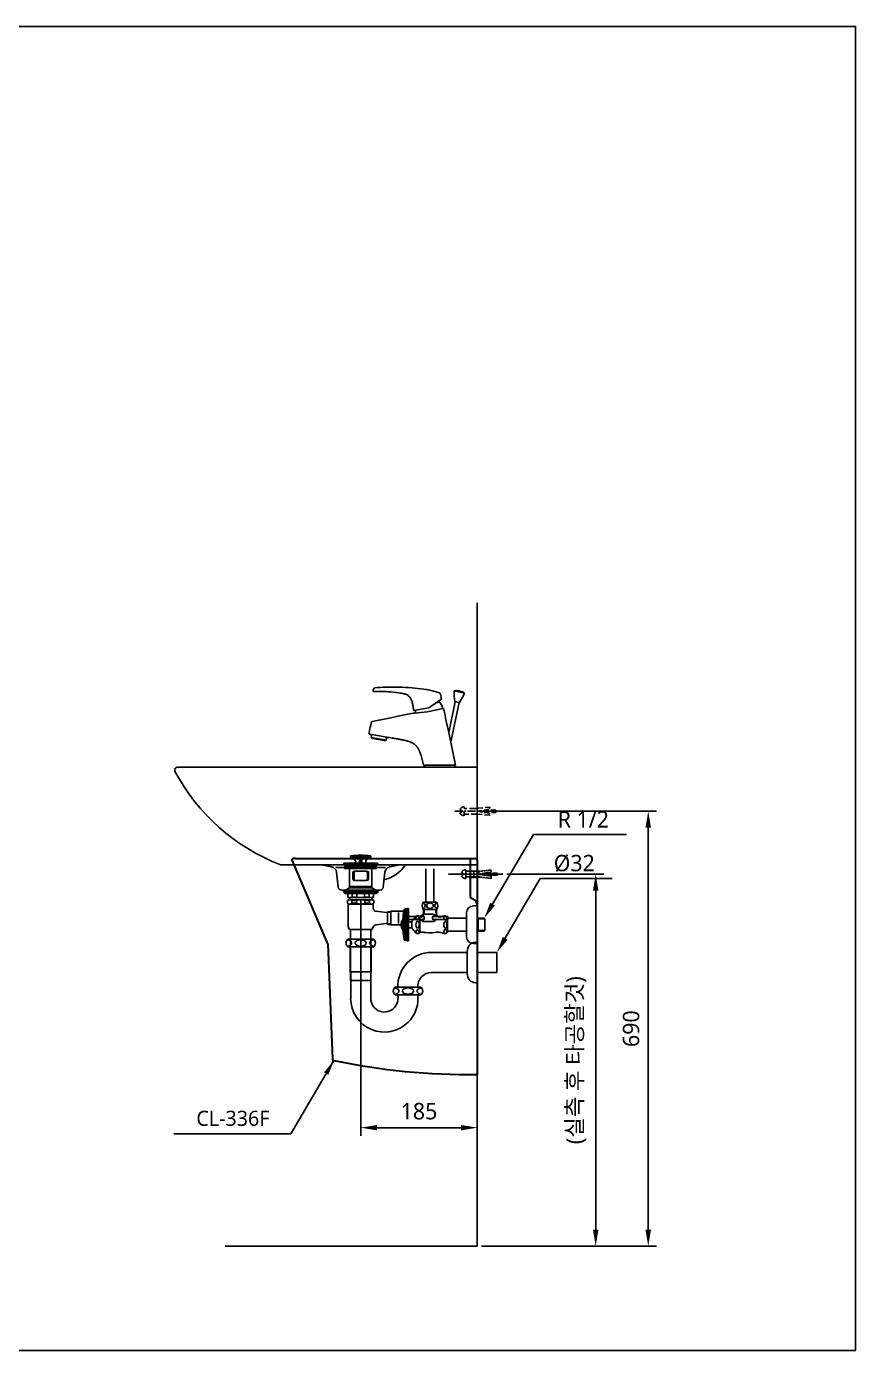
# Model space of a CAD drawing. Extents: x 7158 to 10258, y -6878 to -2578.
# Drawn here: x 8943 to 10258, y -4678 to -2578 of the extents above; entities that cross this region are included whole.
import ezdxf

# ---------------------------------------------------------------- set-up
doc = ezdxf.new("R2010")
doc.units = 0
doc.header["$LTSCALE"] = 20
doc.header["$MEASUREMENT"] = 0
for name, pattern in [('CENTER', [2, 1.25, -0.25, 0.25, -0.25]), ('CENTER2', [1.125, 0.75, -0.125, 0.125, -0.125]), ('HIDDEN2', [0.1875, 0.125, -0.0625])]:
    doc.linetypes.add(name, pattern=pattern)
doc.layers.get('0').update_dxf_attribs({"linetype": 'CONTINUOUS'})
doc.layers.get('DEFPOINTS').update_dxf_attribs({"linetype": 'CONTINUOUS'})
for name, color, linetype in [('1', 1, 'CONTINUOUS'), ('3', 3, 'CONTINUOUS'), ('4', 4, 'CONTINUOUS'), ('5', 5, 'CONTINUOUS'), ('6', 6, 'CONTINUOUS'), ('7', 7, 'CONTINUOUS')]:
    doc.layers.add(name, color=color, linetype=linetype)
doc.layers.add('c', color=4, linetype='CONTINUOUS', lineweight=30)
doc.styles.get("Standard").update_dxf_attribs({"font": 'NanumGothic.ttf'})
doc.dimstyles.get("Standard").update_dxf_attribs({"dimtxt": 2.5, "dimasz": 2, "dimexe": 2, "dimexo": 1, "dimgap": 1.5, "dimtad": 1, "dimdec": 0, "dimlfac": 10, "dimrnd": 0.5, "dimzin": 0, "dimdsep": 46, "dimtxsty": 'Standard', "dimcen": 0, "dimclrt": 2, "dimadec": 0, "dimazin": 0, "dimtfac": 1, "dimtdec": 0, "dimtmove": 0, "dimatfit": 3, "dimfxl": 1, "dimtolj": 1, "dimtzin": 0, "dimarcsym": 0})

# ---------------------------------------------------------------- blocks, each defined once
blk = doc.blocks.new('A$C0DEF28B4')
at = {"layer": '3'}
for p, q in [((12.5, 194.6), (11.3, 196.7)), ((11.4, 196.5), (27.5, 196.5)), ((27.5, 194.6), (12.5, 194.6)), ((15, 194.4), (25.7, 193.7)), ((19.2, 189.7), (16.5, 193.6)), ((27.5, 194.6), (25.7, 193.7)), ((25.7, 193.7), (25.7, 186)), ((27, 194.3), (26.5, 187.9)), ((43.6, 196.5), (27.5, 196.5)), ((27.5, 194.6), (29.2, 193.7)), ((27.5, 194.6), (42.5, 194.6)), ((28, 194.3), (28.4, 187.9)), ((40, 194.4), (29.2, 193.7)), ((29.2, 193.7), (29.2, 186)), ((35.8, 189.7), (38.5, 193.6)), ((42.5, 194.6), (43.7, 196.7)), ((0.5, 185.6), (0.5, 185)), ((0.5, 185), (2.6, 183.5)), ((0.5, 185), (27.5, 185)), ((10.2, 186), (0.9, 186)), ((2.2, 183.3), (2.2, 182)), ((2.2, 179), (2.2, 177.7)), ((8.5, 183.5), (2.4, 183.5)), ((27.5, 177.5), (2.4, 177.5)), ((27.5, 181.5), (2.7, 181.5)), ((27.5, 179.5), (2.7, 179.5)), ((8.5, 183.5), (27.5, 183.5)), ((10, 146.9), (10, 177.5)), ((27.5, 186), (10.2, 186)), ((15.1, 161), (15.1, 171)), ((16.9, 161), (16.9, 171)), ((17.1, 186), (18.6, 186.8)), ((27.5, 173.5), (17.6, 173.5)), ((26.5, 188), (27.5, 188)), ((26.8, 186), (26.5, 188)), ((28.4, 188), (27.5, 188)), ((27.5, 186), (44.8, 186)), ((54.5, 185), (27.5, 185)), ((46.5, 183.5), (27.5, 183.5)), ((27.5, 181.5), (52.3, 181.5)), ((27.5, 179.5), (52.3, 179.5)), ((27.5, 177.5), (52.6, 177.5)), ((27.5, 173.5), (37.4, 173.5)), ((28.2, 186), (28.4, 188)), ((37.9, 186), (36.4, 186.8)), ((38.1, 161), (38.1, 171)), ((39.9, 161), (39.9, 171)), ((44.8, 186), (54.1, 186)), ((45, 146.9), (45, 177.5)), ((46.5, 183.5), (52.6, 183.5)), ((54.5, 185), (52.4, 183.5)), ((52.8, 183.3), (52.8, 182)), ((52.8, 179), (52.8, 177.7)), ((54.5, 185.6), (54.5, 185)), ((10.7, 149), (10, 150.2)), ((10, 149), (27.5, 149)), ((10.7, 146.9), (10.7, 149)), ((27.5, 158.5), (17.6, 158.5)), ((27.5, 158.5), (37.4, 158.5)), ((45, 149), (27.5, 149)), ((44.3, 149), (45, 150.2)), ((44.3, 146.9), (44.3, 149)), ((10, 146.9), (0, 140.9)), ((0, 139.9), (0, 140.9)), ((0, 140.9), (27.5, 140.9)), ((10, 139.9), (0, 139.9)), ((1.8, 139.9), (1.8, 138.6)), ((2.3, 138.1), (7.3, 138.1)), ((6.8, 122.4), (6.8, 126.6)), ((7.3, 138.1), (7.3, 132)), ((7.3, 138.1), (27.5, 138.1)), ((8.3, 131.4), (7.3, 132)), ((8.3, 131.4), (9.7, 131.4)), ((9.7, 131.4), (27.5, 131.4)), ((10, 146.9), (27.5, 146.9)), ((45, 139.9), (10, 139.9)), ((10, 128), (10, 131.4)), ((10.1, 128), (27.3, 128)), ((13.5, 126.6), (13.5, 122.4)), ((13.5, 126.6), (20.9, 126.6)), ((14.1, 132), (14.1, 138.1)), ((14.1, 132), (21.5, 132)), ((20.9, 126.6), (20.9, 122.4)), ((21.5, 132), (21.5, 138.1)), ((45, 146.9), (27.5, 146.9)), ((55, 140.9), (27.5, 140.9)), ((47.7, 138.1), (27.5, 138.1)), ((45.3, 131.4), (27.5, 131.4)), ((44.9, 128), (27.7, 128)), ((33.5, 132), (33.5, 138.1)), ((40.9, 132), (33.5, 132)), ((41.5, 126.6), (34.1, 126.6)), ((34.1, 126.6), (34.1, 122.4)), ((40.9, 132), (40.9, 138.1)), ((41.5, 126.6), (41.5, 122.4)), ((45, 146.9), (55, 140.9)), ((45, 139.9), (55, 139.9)), ((45, 128), (45, 131.4)), ((46.7, 131.4), (45.3, 131.4)), ((46.7, 131.4), (47.7, 132)), ((52.7, 138.1), (47.7, 138.1)), ((47.7, 138.1), (47.7, 132)), ((48.2, 122.4), (48.2, 126.6)), ((53.2, 139.9), (53.2, 138.6)), ((55, 139.9), (55, 140.9)), ((7.5, 87.4), (7.5, 120)), ((27.5, 121), (8.5, 121)), ((13.5, 122.4), (20.9, 122.4)), ((44.9, 121), (27.5, 121)), ((41.5, 122.4), (34.1, 122.4)), ((44.3, 121), (44.9, 121)), ((44.9, 121), (45.3, 121)), ((46.5, 121), (45, 121)), ((47.5, 114.6), (47.5, 120)), ((52, 109.7), (68, 107.9)), ((70, 108.2), (75.1, 108.2)), ((70.2, 89.8), (70.2, 108.3)), ((71.5, 109), (71.5, 108.2)), ((75.2, 109), (71.5, 109)), ((75.1, 108.2), (75.1, 109.2)), ((75.1, 88.8), (75.1, 108.2)), ((75.9, 110), (101.1, 110)), ((87.5, 90.5), (87.5, 107.9)), ((102.6, 108.5), (102.6, 102.7)), ((51.4, 88.3), (68, 90.1)), ((70.2, 89.8), (75.1, 89.8)), ((71.5, 89), (71.5, 89.8)), ((75.2, 89), (71.5, 89)), ((101.1, 88), (75.9, 88)), ((102.6, 102.7), (102.6, 89.5)), ((9.5, 81), (27.5, 81)), ((11.6, 81), (11.6, 0)), ((45.5, 81), (27.5, 81)), ((43.4, 0), (43.4, 81)), ((11.6, 0), (43.4, 0))]:
    blk.add_line(p, q, dxfattribs=at)
for centre, radius, start, end in [((12.3, 196.5), 1.1, 97.3204, 169.4262), ((27.5, 78.6), 120, 90, 97.3204), ((14.9, 192.4), 2, 35.2023, 86.2618), ((17.6, 188.6), 2, 300, 35.2023), ((27.5, 78.6), 120, 82.6796, 90), ((37.4, 188.6), 2, 144.7977, 240), ((40.1, 192.4), 2, 93.7382, 144.7977), ((42.6, 196.5), 1.1, 10.5738, 82.6796), ((0.9, 185.6), 0.4, 90, 180), ((2.4, 183.3), 0.2, 90, 180), ((2.7, 182), 0.5, 180, 270), ((2.7, 179), 0.5, 90, 180), ((2.4, 177.7), 0.2, 180, 270), ((6, 180.5), 1, 270, 90), ((17.6, 171), 2.5, 90, 180), ((19.4, 171), 2.5, 90, 180), ((35.6, 171), 2.5, 0, 90), ((37.4, 171), 2.5, 0, 90), ((49, 180.5), 1, 90, 270), ((52.3, 182), 0.5, 270, 0), ((52.3, 179), 0.5, 0, 90), ((52.6, 183.3), 0.2, 0, 90), ((52.6, 177.7), 0.2, 270, 0), ((54.1, 185.6), 0.4, 0, 90), ((17.6, 161), 2.5, 180, 270), ((19.4, 161), 2.5, 180, 270), ((35.6, 161), 2.5, 270, 0), ((37.4, 161), 2.5, 270, 0), ((2.3, 138.6), 0.5, 180, 270), ((10.1, 123.3), 4.7, 43.9409, 136.0591), ((10.7, 141.6), 10.2, 250.5679, 289.4321), ((27, 114.4), 13.6, 89.0643, 116.6472), ((27.3, 160.9), 29.5, 258.5956, 270.3737), ((27.7, 160.9), 29.5, 269.6263, 281.4044), ((28, 114.4), 13.6, 63.3528, 90.9357), ((44.3, 141.6), 10.2, 250.5679, 289.4321), ((44.9, 123.3), 4.7, 43.9409, 136.0591), ((52.7, 138.6), 0.5, 270, 0), ((10.1, 125.7), 4.7, 223.9409, 316.0591), ((8.5, 120), 1, 90, 180), ((27, 134.6), 13.6, 243.3528, 270.9357), ((28, 134.6), 13.6, 269.0643, 296.6472), ((44.9, 125.7), 4.7, 223.9409, 316.0591), ((46.5, 120), 1, 0, 90), ((52.5, 114.6), 5, 180, 263.8845), ((68.4, 112.9), 5, 265.3322, 308.1927), ((75.9, 109.2), 0.8, 90, 180), ((101.1, 108.5), 1.5, 0, 90), ((20.5, 87.9), 13, 182.42, 212.3), ((34.5, 87.9), 13, 327.7, 345.0405), ((51.9, 83.3), 5, 96.1155, 165.0405), ((68.4, 85.1), 5, 51.8073, 94.6678), ((75.9, 88.8), 0.8, 180, 270), ((101.1, 89.5), 1.5, 270, 0)]:
    blk.add_arc(centre, radius, start, end, dxfattribs=at)
at = {"layer": '7', "extrusion": (0, 1, 0)}
blk.add_line((7, 143.4, -9.3), (48, 143.4, -9.3), dxfattribs=at)
blk.add_line((7, 143.4, -9.3), (48, 143.4, -9.3), dxfattribs=at)
blk = doc.blocks.new('A$C60C84702')
at = {"layer": '4'}
for p, q in [((6.7, 147.4), (2.4, 147.4)), ((6.7, 147.4), (2.4, 147.4)), ((22.9, 147.4), (6.7, 147.4)), ((22.9, 147.4), (6.7, 147.4)), ((22.9, 147.4), (39.2, 147.4)), ((22.9, 147.4), (39.2, 147.4)), ((39.2, 147.4), (43.5, 147.4)), ((39.2, 147.4), (43.5, 147.4)), ((2.8, 135.4), (2.4, 135.4)), ((2.8, 135.4), (22.9, 135.4)), ((6.1, 135.4), (6.1, 95.6)), ((43.1, 135.4), (22.9, 135.4)), ((39.7, 135.4), (39.7, 95.6)), ((43.1, 135.4), (43.5, 135.4)), ((6.1, 95.6), (22.9, 95.6)), ((7.1, 53.4), (7.1, 93.9)), ((39.7, 95.6), (22.9, 95.6)), ((38.8, 70.8), (38.8, 93.9)), ((38.8, 70.8), (38.8, 53.4)), ((81.6, 71.1), (77.3, 71.1)), ((97.9, 71.1), (81.6, 71.1)), ((97.9, 71.1), (97.9, 71.1)), ((98, 71.1), (97.9, 71.1)), ((98, 71.1), (114.3, 71.1)), ((114.3, 71.1), (118.6, 71.1)), ((77.7, 59.1), (97.9, 59.1)), ((81.1, 59.1), (81.1, 58.4)), ((82.1, 53.4), (82.1, 56.8)), ((118.2, 59.1), (98, 59.1)), ((113.8, 53.4), (113.8, 59.1))]:
    blk.add_line(p, q, dxfattribs=at)
for points in [[(8.7, 141.4, 0.155217), (8.1, 143.2, 0.106747), (6.1, 145.1, 0.073043), (3.3, 146.2, 0.028511), (1.6, 146.6, 0.059523)], [(1.6, 136.2, 0.028511), (3.3, 136.5, 0.073043), (6.1, 137.6, 0.106747), (8.1, 139.5, 0.155217), (8.7, 141.4, 0.155217)], [(14.7, 143.1, 0.32729), (14.7, 139.6, 0.106373), (16.7, 137.8, 0.071219), (19.4, 136.8, 0.057537), (22.9, 136.4, 0.057537)], [(22.9, 146.4, 0.057537), (19.4, 146, 0.071219), (16.7, 144.9, 0.106373), (14.7, 143.1, 0.159483)], [(22.9, 146.4, 0.057537), (19.4, 146, 0.071219), (16.7, 144.9, 0.106373), (14.7, 143.1, 0.159483)], [(22.9, 146.4, -0.057537), (26.5, 146, -0.071219), (29.2, 144.9, -0.106373), (31.2, 143.1, -0.159483)], [(22.9, 146.4, -0.057537), (26.5, 146, -0.071219), (29.2, 144.9, -0.106373), (31.2, 143.1, -0.159483)], [(31.2, 143.1, -0.32729), (31.2, 139.6, -0.106373), (29.2, 137.8, -0.071219), (26.5, 136.8, -0.057537), (22.9, 136.4, -0.057537)], [(37.1, 141.4, -0.155217), (37.7, 143.2, -0.106747), (39.8, 145.1, -0.073043), (42.5, 146.2, -0.028511), (44.3, 146.6, -0.059523)], [(44.3, 136.2, -0.028511), (42.5, 136.5, -0.073043), (39.8, 137.6, -0.106747), (37.7, 139.5, -0.155217), (37.1, 141.4, -0.155217)], [(83.7, 65.1, 0.155217), (83.1, 66.9, 0.106747), (81, 68.8, 0.073043), (78.2, 69.9, 0.028511), (76.5, 70.3, 0.059523)], [(76.5, 59.9, 0.028511), (78.2, 60.2, 0.073043), (81, 61.3, 0.106747), (83.1, 63.2, 0.155217), (83.7, 65.1, 0.155217)], [(89.6, 66.8, 0.32729), (89.6, 63.3, 0.106373), (91.6, 61.5, 0.071219), (94.3, 60.5, 0.057537), (97.9, 60.1, 0.057537)], [(97.9, 70.1, 0.05879), (94.3, 69.7, 0.071219), (91.6, 68.6, 0.106373), (89.6, 66.8, 0.159483)], [(97.9, 70.1, -0.05879), (101.6, 69.7, -0.071219), (104.3, 68.6, -0.106373), (106.3, 66.8, -0.159483)], [(106.3, 66.8, -0.32729), (106.3, 63.3, -0.106373), (104.3, 61.5, -0.071219), (101.6, 60.5, -0.057537), (98, 60.1, -0.057537)], [(112.2, 65.1, -0.155217), (112.8, 66.9, -0.106747), (114.9, 68.8, -0.073043), (117.6, 69.9, -0.028511), (119.4, 70.3, -0.059523)], [(119.4, 59.9, -0.028511), (117.6, 60.2, -0.073043), (114.9, 61.3, -0.106747), (112.8, 63.2, -0.155217), (112.2, 65.1, -0.155217)]]:
    blk.add_lwpolyline(points, format="xyb", dxfattribs=at)
for centre, radius, start, end in [((7.7, 141.4), 8, 131.4096, 228.5904), ((38.2, 141.4), 8, 311.4096, 48.5904), ((135.2, 72.9), 53.4, 90, 181.9326), ((7.1, 95.6), 1, 180, 238.7026), ((6.1, 93.9), 0.925, 0, 58.7026), ((39.7, 93.9), 0.925, 121.2974, 180), ((38.7, 95.6), 1, 301.2974, 0), ((135.2, 72.9), 21.6, 90, 184.7747), ((82.6, 65.1), 8, 131.4096, 228.5904), ((113.3, 65.1), 8, 311.4096, 48.5904), ((60.4, 53.4), 53.4, 180, 314.9403), ((60.4, 53.4), 21.6, 180, 320.796), ((60.4, 53.4), 21.6, 320.796, 0), ((65.1, 47.8), 19.2, 28.0637, 33.4561), ((60.4, 53.4), 53.4, 314.9403, 0)]:
    blk.add_arc(centre, radius, start, end, dxfattribs=at)
blk = doc.blocks.new('A$C7012546D')
at = {"layer": '4'}
for p, q in [((16, 65), (16, 0)), ((0, 49.9), (0, 32.5)), ((47.1, 48.4), (16, 48.4)), ((47.1, 16.6), (47.1, 48.4)), ((0, 15.1), (0, 32.5)), ((47.1, 16.6), (16, 16.6))]:
    blk.add_line(p, q, dxfattribs=at)
for centre, radius, start, end in [((11.3, 54.1), 10, 111.1927, 142.8035), ((17.5, 35), 30, 92.866, 109.0071), ((20, 49), 20, 146.2077, 177.4359), ((20, 16), 20, 182.5641, 213.7923), ((11.3, 10.9), 10, 217.1965, 248.8073), ((17.5, 30), 30, 250.9929, 267.134)]:
    blk.add_arc(centre, radius, start, end, dxfattribs=at)
blk = doc.blocks.new('A$C510B3A89')
at = {"layer": '1', "color": 7}
blk.add_line((87.4, 0), (136.2, 0), dxfattribs=at)
at = {"layer": '7'}
for p, q in [((114.8, 107.8), (94.8, 93.8)), ((114, 113), (114.3, 111)), ((138.2, 121.6), (135.2, 120.7)), ((151.3, 117.3), (135.2, 120.7)), ((138.2, 121.6), (138.2, 121.6)), ((148.9, 119.3), (149, 119.3)), ((149, 119.3), (151.3, 117.3)), ((94.8, 93.8), (71.3, 89.6)), ((112.1, 102.8), (106.2, 101.8)), ((112.4, 91.7), (117.7, 92.7)), ((136.9, 103.5), (126.6, 54.8)), ((142.8, 102.2), (129.6, 40.1)), ((143.4, 102.4), (136.3, 103.9)), ((136.7, 103.5), (137.9, 103.3)), ((141.8, 102.4), (137.9, 103.3)), ((141.8, 102.4), (142.9, 102.2)), ((4.4, 51.6), (3.5, 46.7)), ((4.4, 45.9), (3.5, 46.7)), ((27.1, 42.5), (3.5, 46.7)), ((28, 47.4), (4.4, 51.6)), ((4.4, 45.9), (6.1, 45.6)), ((24.3, 42.4), (6.1, 45.6)), ((23.9, 42.3), (6.5, 45.4)), ((24.3, 42.4), (26.1, 42.1)), ((26.1, 42.1), (27.1, 42.5)), ((28, 47.4), (27.1, 42.5)), ((28.5, 47.3), (28, 47.4)), ((126.6, 54.8), (137.2, 3)), ((86.4, 3), (86.3, 3.5)), ((87.4, 3), (87.4, 0)), ((136.2, 3), (136.2, 0))]:
    blk.add_line(p, q, dxfattribs=at)
at = {"layer": '7', "color": 7}
for p, q in [((86.4, 3), (115.5, 3)), ((115.5, 3), (137.2, 3))]:
    blk.add_line(p, q, dxfattribs=at)
at = {"layer": '7'}
for centre, radius, start, end in [((7.8, 121.4), 1.5, 154.2972, 270.8052), ((9.3, 124.4), 1.5, 93.6966, 151.3141), ((111.8, 115.8), 1.5, 12.9441, 66.1922), ((205.1, 117.1), 70, 177.0153, 190.8327), ((133.2, 71.8), 50, 71.7204, 84.2796), ((86, 142.4), 70, 325.1673, 338.9847), ((108.9, 87.5), 35, 175.6305, 182.5585), ((112.2, 102.3), 0.5, 34.0977, 100), ((83.6, 83), 35, 15.8809, 34.0977), ((116.7, 91), 2, 12.5419, 57.7542), ((136.8, 104), 0.5, 190.8327, 258), ((143, 102.7), 0.5, 258, 325.1673), ((5.5, 70.1), 2, 103.7822, 164.229), ((2, 54), 2, 167.6446, 258.9831), ((6.6, 45.9), 0.5, 206.8699, 260), ((24, 42.8), 0.5, 260, 313.1301)]:
    blk.add_arc(centre, radius, start, end, dxfattribs=at)
for points in [[(112.4, 117.2), (102.3, 120.6), (86.8, 123.7), (68, 125.7), (47.4, 126.7), (26.8, 126.7), (9.2, 125.9)], [(8, 125.2), (6.4, 122.1)], [(7.8, 119.9), (12.9, 120), (30.3, 119.5), (47.5, 117.8), (55.5, 116.4)], [(55.5, 116.4), (57.6, 115.9), (59.6, 115), (61.5, 113.9), (63.2, 112.5), (64.7, 110.9), (66, 109.2), (67, 107.2), (67.8, 105.2)], [(67.8, 105.2), (68.6, 102.3), (70, 96.1), (71.2, 89.8), (71.3, 89.6)], [(114, 113), (113.6, 114.6), (113.3, 116.2)], [(114.8, 108.1), (114.6, 108.8), (114.5, 109.6), (114.4, 110.2), (114.4, 110.6), (114.3, 110.9), (114.3, 111)], [(5, 72.1), (69.9, 85.6)], [(69.9, 85.6), (70.2, 85.6), (70.9, 85.7), (72.3, 85.8), (112.4, 91.7)], [(3.9, 51.6), (4.1, 51.6), (4.4, 51.6)], [(38.9, 45.7), (30.1, 47.1), (28.5, 47.3)], [(56, 42.6), (52.3, 43.4), (48.2, 44.2), (43.7, 44.9), (38.9, 45.7)], [(38.9, 45.7), (45, 44.7), (51, 43.6), (56, 42.6)], [(72.5, 36), (71, 37.1), (68.6, 38.5), (66.1, 39.6), (63.5, 40.5), (61, 41.3), (58.5, 42), (56, 42.6)], [(56, 42.6), (61.1, 41.3), (65.9, 39.7), (70, 37.7), (72.5, 36)], [(73.1, 35.4), (72.5, 36)], [(72.5, 36), (73.1, 35.4)], [(73.1, 35.4), (76.1, 32.2), (78.5, 28.4), (80.4, 24.4), (81.9, 20.3), (83.2, 16.1), (84.4, 11.9), (85.4, 7.7), (86.3, 3.5)]]:
    blk.add_spline(points, degree=3, dxfattribs=at)
for points in [[(114.8, 107.8), (114.8, 107.9), (114.8, 108), (114.8, 108.1)], [(118.6, 91.4), (121.3, 79.2), (123.9, 67), (126.6, 54.8)], [(0, 54.5), (1.2, 59.9), (2.4, 65.3), (3.6, 70.7)]]:
    blk.add_open_spline(points, degree=3, dxfattribs=at)
blk.add_open_spline([(1.6, 52.1), (1.9, 52), (2.7, 51.8), (3.5, 51.7), (3.9, 51.6)], degree=3, knots=[0.173317, 0.173317, 0.173317, 0.173317, 1.25795, 2.514058, 2.514058, 2.514058, 2.514058], dxfattribs=at)
blk = doc.blocks.new('*D48')
at = {"color": 3, "lineweight": -2, "transparency": 16777216}
for p, q in [((9658.4, -3911.1), (9658.4, -4337.5)), ((9473.4, -3963.8), (9473.4, -4337.5)), ((9499.4, -4324.5), (9632.4, -4324.5))]:
    blk.add_line(p, q, dxfattribs=at)
at = {"color": 3, "transparency": 16777216}
for points in [[(9499.4, -4320.2), (9499.4, -4328.8), (9473.4, -4324.5)], [(9632.4, -4320.2), (9632.4, -4328.8), (9658.4, -4324.5)]]:
    blk.add_solid(points, dxfattribs=at)
at = {"layer": 'DEFPOINTS', "color": 0, "transparency": 16777216}
for p in [(9658.4, -3904.6), (9473.4, -3957.3), (9658.4, -4324.5)]:
    blk.add_point(p, dxfattribs=at)
at = {"color": 2, "transparency": 16777216, "insert": (9565.9, -4298.5), "char_height": 26, "attachment_point": 5}
blk.add_mtext('\\A1;185', dxfattribs=at)
blk = doc.blocks.new('A$C562B3684')
at = {"color": 7}
for p, q in [((282.4, 322.9), (293.9, 322.9)), ((282.4, 312.9), (293.9, 312.9))]:
    blk.add_line(p, q, dxfattribs=at)
blk.add_line((288.2, 322.9), (288.2, 312.9))
at = {"layer": 'c', "color": 7}
for p, q in [((0, 338.9), (56.3, 207.7)), ((4.8, 342.9), (2.7, 342.9)), ((4.8, 342.9), (5.7, 342.9)), ((5.9, 342.9), (5.7, 342.9)), ((5.9, 342.9), (291, 342.9)), ((282.4, 342.9), (282.4, 282.3)), ((293.9, 340), (293.9, 0)), ((56.6, 206.7), (64, 24.8))]:
    blk.add_line(p, q, dxfattribs=at)
for centre, radius, start, end in [((2.7, 340), 2.91, 90, 201.8778), ((291, 340), 2.91, 0, 90), ((285.6, 282.3), 3.12, 180, 251.1532), ((282.4, 267.8), 11.8, 12.9553, 79.6806), ((53.7, 206.6), 2.91, 2.321, 23.2382), ((66.9, 25.2), 2.91, 187.5119, 258.4491), ((287.1, 1102.5), 1102.5, 258.4491, 270.3564)]:
    blk.add_arc(centre, radius, start, end, dxfattribs=at)
blk = doc.blocks.new('*D58')
at = {"layer": '1', "color": 3, "lineweight": -2, "transparency": 16777216}
for p, q in [((9664.9, -3822.6), (9942.6, -3822.6)), ((9929.6, -3848.6), (9929.6, -4486.5)), ((9664.9, -4512.5), (9942.6, -4512.5))]:
    blk.add_line(p, q, dxfattribs=at)
at = {"layer": '1', "color": 3, "transparency": 16777216}
for points in [[(9925.2, -3848.6), (9933.9, -3848.6), (9929.6, -3822.6)], [(9925.2, -4486.5), (9933.9, -4486.5), (9929.6, -4512.5)]]:
    blk.add_solid(points, dxfattribs=at)
at = {"layer": 'DEFPOINTS', "color": 0, "transparency": 16777216}
for p in [(9658.4, -3822.6), (9658.4, -4512.5), (9929.6, -4512.5)]:
    blk.add_point(p, dxfattribs=at)
at = {"layer": '1', "color": 2, "transparency": 16777216, "insert": (9902.4, -4167.5), "char_height": 26, "attachment_point": 5, "rotation": 90}
blk.add_mtext('\\A1;690', dxfattribs=at)
blk = doc.blocks.new('*D59')
at = {"layer": '1', "color": 3, "lineweight": -2, "transparency": 16777216}
for p, q in [((9705.2, -3922.4), (9859.2, -3922.4)), ((9846.2, -3948.4), (9846.2, -4486.5)), ((9664.9, -4512.5), (9859.2, -4512.5))]:
    blk.add_line(p, q, dxfattribs=at)
at = {"layer": '1', "color": 3, "transparency": 16777216}
for points in [[(9841.9, -3948.4), (9850.5, -3948.4), (9846.2, -3922.4)], [(9841.9, -4486.5), (9850.5, -4486.5), (9846.2, -4512.5)]]:
    blk.add_solid(points, dxfattribs=at)
at = {"layer": 'DEFPOINTS', "color": 0, "transparency": 16777216}
for p in [(9698.7, -3922.4, 0.8), (9658.4, -4512.5), (9846.2, -4512.5)]:
    blk.add_point(p, dxfattribs=at)
at = {"layer": '1', "color": 2, "transparency": 16777216, "insert": (9793.7, -4217.5), "char_height": 26, "attachment_point": 5, "rotation": 90}
blk.add_mtext('\\A1;\\P(실측 후 타공할것)', dxfattribs=at)

msp = doc.modelspace()

# ---------------------------------------------------------------- linework, layer by layer
at = {"color": 7, "linetype": 'CENTER', "ltscale": 0.5}
msp.add_line((9623, -3822.6), (9677.6, -3822.6), dxfattribs=at)
at = {"color": 3}
for p, q in [((9747.3, -3859.3, 0.8), (9679.5, -3975.1, 0.8)), ((9895.3, -3859.3, 0.8), (9747.3, -3859.3, 0.8)), ((9758.3, -3929.2), (9699.6, -4029.4)), ((9872.3, -3929.2), (9758.3, -3929.2))]:
    msp.add_line(p, q, dxfattribs=at)
at = {"color": 7}
for p, q in [((9435.1, -3919.3), (9437.9, -3943.2)), ((9511.7, -3919.3), (9508.9, -3943.2)), ((9442.8, -3947.6), (9473.4, -3947.6)), ((9504, -3947.6), (9473.4, -3947.6))]:
    msp.add_line(p, q, dxfattribs=at)
at = {"linetype": 'CENTER2', "ltscale": 0.05}
msp.add_line((9698.7, -3922.4, 0.8), (9612.1, -3922.4, 0.8), dxfattribs=at)
at = {"linetype": 'HIDDEN2'}
msp.add_line((9660.8, -3917.9, 0.8), (9660.8, -3926.9, 0.8), dxfattribs=at)
at = {"color": 7, "linetype": 'HIDDEN2', "ltscale": 3}
msp.add_lwpolyline([(9637.5, -3829.7), (9637.5, -3815.5, 0.316317), (9630.9, -3820.2), (9632.6, -3820.2), (9632.6, -3825), (9630.9, -3825, 0.316317)], format="xyb", close=True, dxfattribs=at)
for points in [[(9637.5, -3827.1), (9653.3, -3827.1), (9658.4, -3827.1), (9678, -3829.2), (9677.7, -3825.7), (9658.4, -3822.6), (9677.7, -3819.2), (9678.3, -3816), (9658.4, -3818.1), (9653.3, -3818.1), (9637.5, -3818.1)], [(9669.5, -3824.4), (9688, -3824.4), (9688, -3820.8), (9668.6, -3820.8)]]:
    msp.add_lwpolyline(points, dxfattribs=at)
at = {"linetype": 'HIDDEN2', "ltscale": 0.05, "elevation": 0.8}
msp.add_lwpolyline([(9640, -3929.5), (9640, -3915.4, 0.316317), (9633.3, -3920), (9635.1, -3920), (9635.1, -3924.8), (9633.3, -3924.8, 0.316317)], format="xyb", close=True, dxfattribs=at)
for points in [[(9640, -3926.9), (9655.8, -3926.9), (9660.8, -3926.9), (9680.5, -3929.1), (9680.1, -3925.6), (9660.8, -3922.4), (9680.1, -3919.1), (9680.8, -3915.9), (9660.8, -3917.9), (9655.8, -3917.9), (9640, -3917.9)], [(9671.9, -3924.2), (9690.5, -3924.2), (9690.4, -3920.6), (9671.1, -3920.6)]]:
    msp.add_lwpolyline(points, dxfattribs=at)
at = {"color": 7}
for centre, radius, start, end in [((9425.2, -3920.5), 10, 6.6755, 78.9063), ((9521.6, -3920.5), 10, 101.0937, 173.3245), ((9442.8, -3942.6), 5, 186.6755, 270), ((9504, -3942.6), 5, 270, 353.3245)]:
    msp.add_arc(centre, radius, start, end, dxfattribs=at)
at = {"layer": '1'}
for p, q in [((9658.4, -4512.5), (9658.4, -3491.9)), ((9258.4, -4512.5), (9658.4, -4512.5))]:
    msp.add_line(p, q, dxfattribs=at)
at = {"layer": '1', "color": 3}
for p, q in [((9362.7, -4334.3, 0.8), (9430.8, -4218.1, 0.8)), ((9177.1, -4334.3, 0.8), (9362.7, -4334.3, 0.8))]:
    msp.add_line(p, q, dxfattribs=at)
for points in [[(9686.3, -3972.1, 0.8), (9678.8, -3967.7, 0.8), (9669.4, -3992.3, 0.8)], [(9706.4, -4026.4), (9698.9, -4022), (9689.5, -4046.6)], [(9415.2, -4236.8, 0.8), (9422.1, -4240.8, 0.8), (9430.8, -4218.1, 0.8)]]:
    msp.add_solid(points, dxfattribs=at)
at = {"layer": '3', "color": 7}
for p, q in [((9655.4, -3752.6), (9183.4, -3752.6)), ((9183.4, -3752.6), (9473.4, -3752.6)), ((9658.4, -3755.6), (9658.4, -3904.6)), ((9354.3, -3907.6), (9347.3, -3907.6)), ((9347.3, -3907.6), (9655.4, -3907.6)), ((9427.1, -3910.7), (9411.2, -3907.6)), ((9434.2, -3912.1), (9473.4, -3912.1)), ((9512.6, -3912.1), (9473.4, -3912.1)), ((9519.7, -3910.7), (9535.6, -3907.6))]:
    msp.add_line(p, q, dxfattribs=at)
at = {"layer": '3'}
for p, q in [((9567.8, -3989.3, 9.3), (9548.3, -3989.3, 9.3)), ((9573.7, -3989.3, 9.3), (9567.8, -3989.3, 9.3)), ((9584.7, -3986, 9.3), (9573.7, -3986.1, 9.3)), ((9588, -3986, 9.3), (9584.7, -3986, 9.3)), ((9611.4, -3989.3, 9.3), (9588, -3989.3, 9.3)), ((9611.9, -3989.8, 9.3), (9611.4, -3989.3, 9.3)), ((9611.4, -3994.3, 9.3), (9611.4, -3989.3, 9.3)), ((9611.9, -3993.8, 9.3), (9611.9, -3989.8, 9.3)), ((9549.1, -3994.3, 9.3), (9573.7, -3994.3, 9.3)), ((9573.7, -3997.6, 9.3), (9585, -3997.5, 9.3)), ((9585, -3997.5, 9.3), (9588, -3997.5, 9.3)), ((9588, -3994.3, 9.3), (9611.4, -3994.3, 9.3)), ((9611.4, -3994.3, 9.3), (9611.9, -3993.8, 9.3))]:
    msp.add_line(p, q, dxfattribs=at)
at = {"layer": '3', "elevation": 9.3}
for points in [[(9572.3, -3989.3, -0.044238), (9572.6, -3989, -0.189273), (9573, -3988.9, -0.189273), (9573.5, -3989, -0.101059), (9574, -3989.7, -0.059302), (9574.2, -3990.6, -0.045722), (9574.3, -3991.8, -0.045722)], [(9589.4, -3989.3, 0.044238), (9589.1, -3989, 0.189273), (9588.7, -3988.8, 0.189273), (9588.2, -3989, 0.101059), (9587.7, -3989.7, 0.059302), (9587.5, -3990.6, 0.045722), (9587.4, -3991.8, 0.045722)], [(9574.3, -3991.8, -0.045722), (9574.2, -3993, -0.059302), (9574, -3993.9, -0.101059), (9573.5, -3994.6, -0.189273), (9573, -3994.8, -0.189273), (9572.6, -3994.6, -0.044238), (9572.3, -3994.3, -0.059302)], [(9587.4, -3991.8, 0.045722), (9587.5, -3993, 0.059302), (9587.7, -3993.9, 0.101059), (9588.2, -3994.6, 0.189273), (9588.7, -3994.7, 0.189273), (9589.1, -3994.6, 0.044238), (9589.4, -3994.3, 0.059302)]]:
    msp.add_lwpolyline(points, format="xyb", dxfattribs=at)
at = {"layer": '3', "color": 7}
for centre, radius, start, end in [((9183.4, -3757.6), 5, 90, 202.2358), ((9655.4, -3755.6), 3, 0, 90), ((9461.1, -3608.8), 320, 208.0658, 248.7782), ((9655.4, -3904.6), 3, 270, 0), ((9347.3, -3902.6), 5, 245.8785, 270), ((9495.1, -3873.6), 60, 284.6912, 325.467)]:
    msp.add_arc(centre, radius, start, end, dxfattribs=at)
at = {"layer": '3'}
for centre, start, end in [((9573.7, -3991.1, 9.3), 90.0092, 159.5218), ((9588, -3991, 9.3), 20.4965, 90.0092), ((9573.7, -3992.6, 9.3), 200.4965, 270.0092), ((9588, -3992.5, 9.3), 270.0092, 339.5218)]:
    msp.add_arc(centre, 5, start, end, dxfattribs=at)
at = {"layer": '4'}
for p, q in [((9642.4, -4046.6), (9585.6, -4046.6)), ((9642.4, -4078.4), (9585.6, -4078.4))]:
    msp.add_line(p, q, dxfattribs=at)
at = {"layer": '5'}
msp.add_lwpolyline([(7158.4, -2577.9), (10258.4, -2577.9), (10258.4, -4677.9), (7158.4, -4677.9)], close=True, dxfattribs=at)
at = {"layer": '6'}
for p, q in [((9576.9, -3913.8, 0.8), (9576.9, -3966.6, 0.8)), ((9589.6, -3913.8, 0.8), (9589.6, -3966.6, 0.8)), ((9589.6, -3966.6, 0.8), (9572.8, -3966.6, 0.8)), ((9593.8, -3966.6, 0.8), (9589.6, -3966.6, 0.8)), ((9542.4, -3978.6, 0.8), (9542.4, -4002.6, 0.8)), ((9543, -3978.1, 0.8), (9543.8, -3978.1, 0.8)), ((9543.8, -3978.1, 0.8), (9544.3, -3977.6, 0.8)), ((9543.8, -3978.1, 0.8), (9543.8, -4002.6, 0.8)), ((9544.3, -3977.6, 0.8), (9544.3, -4002.6, 0.8)), ((9544.3, -3977.6, 0.8), (9547.5, -3977.6, 0.8)), ((9544.3, -3978, 0.8), (9547.8, -3978, 0.8)), ((9544.3, -3979, 0.8), (9547.8, -3979, 0.8)), ((9544.3, -3980, 0.8), (9547.8, -3980, 0.8)), ((9544.3, -3981, 0.8), (9547.8, -3981, 0.8)), ((9544.3, -3982, 0.8), (9547.8, -3982, 0.8)), ((9544.3, -3983, 0.8), (9547.8, -3983, 0.8)), ((9544.3, -3984, 0.8), (9547.8, -3984, 0.8)), ((9544.3, -3985, 0.8), (9547.8, -3985, 0.8)), ((9544.3, -3986, 0.8), (9547.8, -3986, 0.8)), ((9544.3, -3987, 0.8), (9547.8, -3987, 0.8)), ((9544.3, -3988, 0.8), (9547.8, -3988, 0.8)), ((9544.3, -3989, 0.8), (9547.8, -3989, 0.8)), ((9544.3, -3990, 0.8), (9547.8, -3990, 0.8)), ((9547.8, -3977.3, 0.8), (9547.8, -3977.1, 0.8)), ((9547.8, -3977.1, 0.8), (9549.3, -3977.1, 0.8)), ((9547.8, -3977.3, 0.8), (9547.8, -4002.6, 0.8)), ((9549.3, -3978.1, 0.8), (9549.3, -3977.1, 0.8)), ((9549.3, -4002.6, 0.8), (9549.3, -3978.1, 0.8)), ((9567.4, -3990.6, 0.8), (9567.4, -3989.9, 0.8)), ((9593.8, -3978.6, 0.8), (9572.8, -3978.6, 0.8)), ((9572.8, -3986.1, 0.8), (9572.8, -3978.6, 0.8)), ((9574, -3982.6, 0.8), (9572.8, -3984.7, 0.8)), ((9574, -3982.6, 0.8), (9572.8, -3982.6, 0.8)), ((9574, -3982.6, 0.8), (9574, -3978.6, 0.8)), ((9592.5, -3982.6, 0.8), (9592.5, -3978.6, 0.8)), ((9592.5, -3982.6, 0.8), (9593.8, -3984.7, 0.8)), ((9593.8, -3982.6, 0.8), (9592.5, -3982.6, 0.8)), ((9593.8, -3986.5, 0.8), (9593.8, -3978.6, 0.8)), ((9641.4, -3983.6, 0.8), (9641.4, -4021.6, 0.8)), ((9658.4, -3972.6, 0.8), (9652.4, -3972.6, 0.8)), ((9658.4, -4032.6, 0.8), (9658.4, -3972.6, 0.8)), ((9542.4, -4026.6, 0.8), (9542.4, -4002.6, 0.8)), ((9543.8, -4027.1, 0.8), (9543.8, -4002.6, 0.8)), ((9544.3, -3991, 0.8), (9547.8, -3991, 0.8)), ((9544.3, -3992, 0.8), (9547.8, -3992, 0.8)), ((9544.3, -3993, 0.8), (9547.8, -3993, 0.8)), ((9544.3, -3994, 0.8), (9547.8, -3994, 0.8)), ((9544.3, -3995, 0.8), (9547.8, -3995, 0.8)), ((9544.3, -3996, 0.8), (9547.8, -3996, 0.8)), ((9544.3, -3997, 0.8), (9547.8, -3997, 0.8)), ((9544.3, -3998, 0.8), (9547.8, -3998, 0.8)), ((9544.3, -3999, 0.8), (9547.8, -3999, 0.8)), ((9544.3, -4000, 0.8), (9547.8, -4000, 0.8)), ((9544.3, -4001, 0.8), (9547.8, -4001, 0.8)), ((9544.3, -4002, 0.8), (9547.8, -4002, 0.8)), ((9544.3, -4027.6, 0.8), (9544.3, -4002.6, 0.8)), ((9544.3, -4003.2, 0.8), (9547.8, -4003.2, 0.8)), ((9544.3, -4004.2, 0.8), (9547.8, -4004.2, 0.8)), ((9544.3, -4005.2, 0.8), (9547.8, -4005.2, 0.8)), ((9544.3, -4006.2, 0.8), (9547.8, -4006.2, 0.8)), ((9544.3, -4007.2, 0.8), (9547.8, -4007.2, 0.8)), ((9544.3, -4008.2, 0.8), (9547.8, -4008.2, 0.8)), ((9544.3, -4009.2, 0.8), (9547.8, -4009.2, 0.8)), ((9544.3, -4010.2, 0.8), (9547.8, -4010.2, 0.8)), ((9547.8, -4027.9, 0.8), (9547.8, -4002.6, 0.8)), ((9554.4, -3997.8, 0.8), (9549.3, -3997.8, 0.8)), ((9549.3, -4028.1, 0.8), (9549.3, -4002.6, 0.8)), ((9554.4, -4007.3, 0.8), (9549.3, -4007.3, 0.8)), ((9554.4, -3996.8, 0.8), (9554.4, -3997.8, 0.8)), ((9554.4, -3997.8, 0.8), (9554.4, -4007.3, 0.8)), ((9554.4, -4008.3, 0.8), (9554.4, -4007.3, 0.8)), ((9559.2, -3991.3, 0.8), (9558.7, -3992.2, 0.8)), ((9567.4, -4014.6, 0.8), (9567.4, -3990.6, 0.8)), ((9568.3, -3990.6, 0.8), (9567.4, -3990.6, 0.8)), ((9568.3, -3991.3, 0.8), (9567.4, -3991.3, 0.8)), ((9568.3, -3991.3, 0.8), (9569.6, -3990.4, 0.8)), ((9568.3, -3991.3, 0.8), (9568.3, -3990.6, 0.8)), ((9611.3, -3993.3, 0.8), (9611.3, -3990.6, 0.8)), ((9641.4, -3992.3, 0.8), (9611.3, -3992.3, 0.8)), ((9611.3, -3993.3, 0.8), (9611.3, -4011.8, 0.8)), ((9669.4, -3992.3, 0.8), (9658.4, -3992.3, 0.8)), ((9658.4, -3992.9, 0.8), (9658.4, -4012.2, 0.8)), ((9659.9, -3993.3, 0.8), (9658.9, -3992.3, 0.8)), ((9659.9, -4012.8, 0.8), (9659.9, -3992.3, 0.8)), ((9659.9, -3993.3, 0.8), (9670.4, -3993.3, 0.8)), ((9670.4, -3993.3, 0.8), (9669.4, -3992.3, 0.8)), ((9670.3, -4011.8, 0.8), (9670.3, -3993.3, 0.8)), ((9543, -4027.1, 0.8), (9543.8, -4027.1, 0.8)), ((9543.8, -4027.1, 0.8), (9544.3, -4027.6, 0.8)), ((9544.3, -4011.2, 0.8), (9547.8, -4011.2, 0.8)), ((9544.3, -4012.2, 0.8), (9547.8, -4012.2, 0.8)), ((9544.3, -4013.2, 0.8), (9547.8, -4013.2, 0.8)), ((9544.3, -4014.2, 0.8), (9547.8, -4014.2, 0.8)), ((9544.3, -4015.2, 0.8), (9547.8, -4015.2, 0.8)), ((9544.3, -4016.2, 0.8), (9547.8, -4016.2, 0.8)), ((9544.3, -4017.2, 0.8), (9547.8, -4017.2, 0.8)), ((9544.3, -4018.2, 0.8), (9547.8, -4018.2, 0.8)), ((9544.3, -4019.2, 0.8), (9547.8, -4019.2, 0.8)), ((9544.3, -4020.2, 0.8), (9547.8, -4020.2, 0.8)), ((9544.3, -4021.2, 0.8), (9547.8, -4021.2, 0.8)), ((9544.3, -4022.2, 0.8), (9547.8, -4022.2, 0.8)), ((9544.3, -4023.2, 0.8), (9547.8, -4023.2, 0.8)), ((9544.3, -4024.2, 0.8), (9547.8, -4024.2, 0.8)), ((9544.3, -4025.2, 0.8), (9547.8, -4025.2, 0.8)), ((9544.3, -4026.2, 0.8), (9547.8, -4026.2, 0.8)), ((9544.3, -4027.2, 0.8), (9547.8, -4027.2, 0.8)), ((9544.3, -4027.6, 0.8), (9547.5, -4027.6, 0.8)), ((9547.8, -4028.1, 0.8), (9547.8, -4027.9, 0.8)), ((9547.8, -4028.1, 0.8), (9549.3, -4028.1, 0.8)), ((9559.2, -4013.9, 0.8), (9558.7, -4012.9, 0.8)), ((9568.3, -4013.8, 0.8), (9567.4, -4013.8, 0.8)), ((9571, -4014.6, 0.8), (9567.4, -4014.6, 0.8)), ((9567.4, -4015.3, 0.8), (9567.4, -4014.6, 0.8)), ((9568.3, -4013.8, 0.8), (9569.6, -4014.6, 0.8)), ((9568.3, -4014.6, 0.8), (9568.3, -4013.8, 0.8)), ((9611.3, -4014.6, 0.8), (9611.3, -4011.8, 0.8)), ((9641.4, -4012.8, 0.8), (9611.3, -4012.8, 0.8)), ((9611.3, -4012.8, 0.8), (9611.3, -4013, 0.8)), ((9611.3, -4014.6, 0.8), (9611.3, -4013, 0.8)), ((9669.4, -4012.8, 0.8), (9658.4, -4012.8, 0.8)), ((9658.9, -4012.8, 0.8), (9659.9, -4011.8, 0.8)), ((9659.9, -4011.8, 0.8), (9670.4, -4011.8, 0.8)), ((9669.4, -4012.8, 0.8), (9670.4, -4011.8, 0.8)), ((9652.4, -4032.6, 0.8), (9658.4, -4032.6, 0.8))]:
    msp.add_line(p, q, dxfattribs=at)
for centre, radius, start, end in [((9580.8, -3972.6, 0.8), 10, 143.1301, 216.8699), ((9585.8, -3972.6, 0.8), 10, 323.1301, 36.8699), ((9685.3, -4002.6, 0.8), 145, 170.5066, 178.0569), ((9543, -3978.8, 0.8), 0.7, 90, 170.5066), ((9547.5, -3977.3, 0.8), 0.3, 270, 0), ((9563.9, -3993.9, 0.8), 5.36, 49.5694, 150), ((9568.3, -3986.1, 0.8), 4.5, 270, 0), ((9597.8, -3986.5, 0.8), 4, 180, 277.7117), ((9595, -3965.9, 0.8), 24.8, 277.7117, 290.9661), ((9606.4, -3995.6, 0.8), 7, 45.4871, 110.9661), ((9652.4, -3983.6, 0.8), 11, 90, 180), ((9551.5, -4002.6, 0.8), 14, 141.7859, 179.7527), ((9551.5, -4002.5, 0.8), 14, 180.2473, 218.2141), ((9685.3, -4002.6, 0.8), 145, 178.0569, 189.4934), ((9546.6, -3985.2, 0.8), 14, 303.8098, 330), ((9546.6, -4019.9, 0.8), 14, 30, 56.1902), ((9543, -4026.4, 0.8), 0.7, 189.4934, 270), ((9547.5, -4027.9, 0.8), 0.3, 0, 90), ((9563.9, -4011.2, 0.8), 5.36, 210, 310.4306), ((9571, -4052.6, 0.8), 38, 80.6952, 90), ((9583.3, -3977.6, 0.8), 38, 260.6952, 280.7373), ((9595, -4039.3, 0.8), 24.8, 69.0339, 100.7373), ((9606.4, -4009.6, 0.8), 7, 249.0339, 314.5), ((9652.4, -4021.6, 0.8), 11, 180, 270)]:
    msp.add_arc(centre, radius, start, end, dxfattribs=at)
for centre, major_axis, ratio, start_param, end_param in [((9570.5, -3972.4, 0.8), (-5.23, 0), 0.866391, 1.800504, 4.443058), ((9596, -3972.4, 0.8), (-5.23, 0), 0.866391, -1.317473, 1.357378), ((9563.6, -3989, 0.8), (0, 5.4), 0.478204, 1.649187, 4.692658), ((9607.7, -3990.1, 0.8), (0, 5.22), 0.46009, 1.292018, 4.793095), ((9563.6, -4015.9, 0.8), (0, 5.4), 0.478204, 4.6817, 7.825213), ((9607.7, -4015, 0.8), (0, 5.22), 0.46009, 4.613779, 8.15122)]:
    msp.add_ellipse(centre, major_axis=major_axis, ratio=ratio, start_param=start_param, end_param=end_param, dxfattribs=at)
for centre, major_axis, ratio in [((9583.3, -3972.4, 0.8), (5.23, 0), 0.866391), ((9563.6, -4002.6, 0.8), (0, -5.4), 0.478204), ((9607.7, -4002.6, 0.8), (0, -5.22), 0.46009)]:
    msp.add_ellipse(centre, major_axis=major_axis, ratio=ratio, dxfattribs=at)

# ---------------------------------------------------------------- block references
msp.add_blockref('A$C562B3684', (9364.5, -4240.4, 0.8))
at = {"layer": '1'}
for name, p in [('A$C510B3A89', (9486.6, -3752.6)), ('A$C0DEF28B4', (9445.9, -4091, 9.3)), ('A$C60C84702', (9450.5, -4172.9)), ('A$C7012546D', (9642.4, -4095))]:
    msp.add_blockref(name, p, dxfattribs=at)

# ---------------------------------------------------------------- texts
at = {"layer": '1', "color": 2, "attachment_point": 5}
for s, insert, char_height in [('R 1/2', (9826.6, -3835.5, 0.8), 26), ('%%C32', (9812.2, -3905.4), 26), ('CL-336F', (9270.7, -4309.8, 0.8), 24)]:
    msp.add_mtext(s, dxfattribs=dict(at, insert=insert, char_height=char_height))

# ---------------------------------------------------------------- dimensions: what is measured, and where the dimension line sits
at = {"color": 7}
dim = msp.add_linear_dim(base=(9658.4, -4324.5), p1=(9473.4, -3957.3), p2=(9658.4, -3904.6), dimstyle='Standard', override={"dimscale": 1.3, "dimtxt": 20, "dimasz": 20, "dimexe": 10, "dimexo": 5, "dimgap": 10, "dimlfac": 1, "dimzin": 8, "dimclrd": 3, "dimclre": 3, "dimfxl": 1.25, "dimarcsym": 1}, dxfattribs=at)
dim.commit()
dim.dimension.update_dxf_attribs({"geometry": '*D48', "text_midpoint": (9565.9, -4298.5)})
at = {"layer": '1'}
dim = msp.add_linear_dim(base=(9929.6, -4512.5), p1=(9658.4, -3822.6), p2=(9658.4, -4512.5), angle=90, dimstyle='Standard', override={"dimscale": 1.3, "dimtxt": 20, "dimasz": 20, "dimexe": 10, "dimexo": 5, "dimgap": 10, "dimlfac": 1, "dimzin": 8, "dimclrd": 3, "dimclre": 3, "dimfxl": 1.25, "dimarcsym": 1}, dxfattribs=at)
dim.commit()
dim.dimension.update_dxf_attribs({"geometry": '*D58', "text_midpoint": (9902.4, -4167.5)})
dim = msp.add_linear_dim(base=(9846.2, -4512.5), p1=(9698.7, -3922.4, 0.8), p2=(9658.4, -4512.5), angle=90, text='\\P(실측 후 타공할것)', dimstyle='Standard', override={"dimscale": 1.3, "dimtxt": 20, "dimasz": 20, "dimexe": 10, "dimexo": 5, "dimgap": 10, "dimlfac": 1, "dimzin": 8, "dimclrd": 3, "dimclre": 3, "dimfxl": 1.25, "dimarcsym": 1}, dxfattribs=at)
dim.commit()
dim.dimension.update_dxf_attribs({"geometry": '*D59', "text_midpoint": (9793.7, -4217.5)})

doc.saveas('drawing.dxf')
